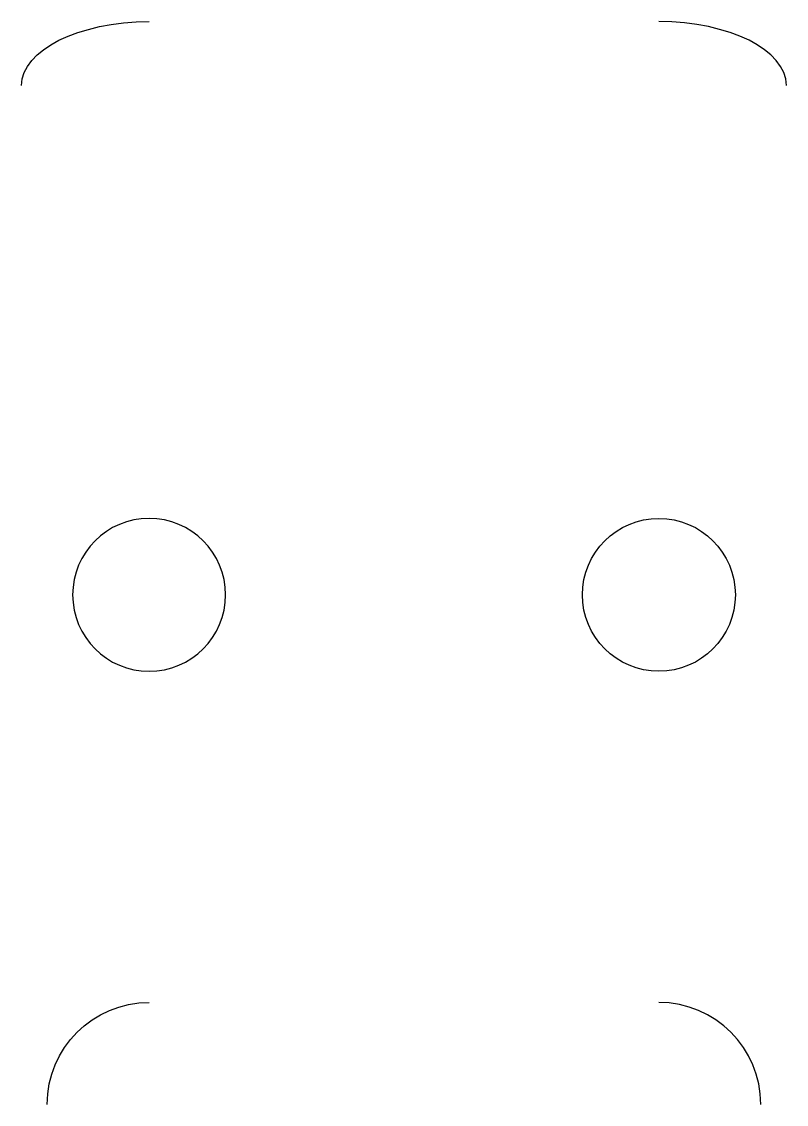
# Model space of a CAD drawing. Extents: x -15 to 15, y 0 to 42.5.
import ezdxf

# ---------------------------------------------------------------- set-up
doc = ezdxf.new("R2010")
doc.units = 0
doc.layers.add('VIPRS_G13', color=7, linetype='Continuous')

# ---------------------------------------------------------------- blocks, each defined once
blk = doc.blocks.new('VIPRS_G13_OCS_MIRROR')
blk.add_circle((10, 20), 3)
blk.add_arc((10, 0), 4, 0, 90)
blk.add_ellipse((10, 40), major_axis=(5, 0), ratio=0.5, start_param=0, end_param=1.570796)

msp = doc.modelspace()

# ---------------------------------------------------------------- block references
at = {"layer": 'VIPRS_G13', "xscale": -1}
msp.add_blockref('VIPRS_G13_OCS_MIRROR', (0, 0), dxfattribs=at)
at = {"layer": 'VIPRS_G13'}
msp.add_blockref('VIPRS_G13_OCS_MIRROR', (0, 0), dxfattribs=at)

doc.saveas('drawing.dxf')
